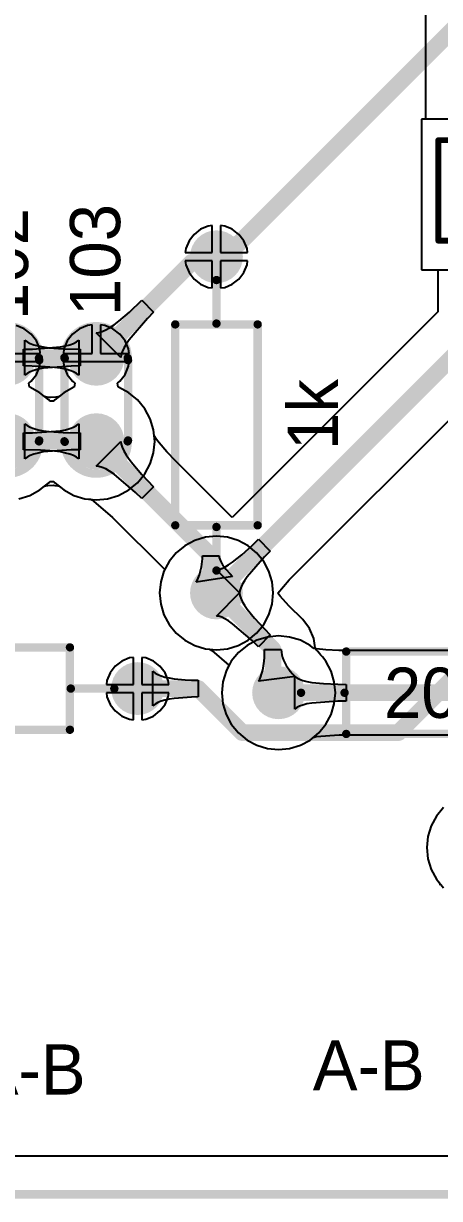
# Model space of a CAD drawing. Header units: millimetres. Extents: x 0 to 190, y 0 to 100.
# Drawn here: x 24.88 to 37.5, y -0.1 to 35.55 of the extents above; entities that cross this region are included whole.
import ezdxf

# ---------------------------------------------------------------- set-up
doc = ezdxf.new("R2010")
doc.units = ezdxf.units.MM
for name, color, linetype in [('BottomLayer', 5, 'Continuous'), ('BottomSolder', 6, 'Continuous'), ('KeepOutLayer', 6, 'Continuous'), ('MultiLayer', 9, 'Continuous'), ('PadHoleLayer', 156, 'Continuous'), ('TopLayer', 1, 'Continuous'), ('TopOverlay', 2, 'Continuous'), ('TopSolder', 216, 'Continuous')]:
    doc.layers.add(name, color=color, linetype=linetype)

# ---------------------------------------------------------------- blocks, each defined once
blk = doc.blocks.new('RN4_1')
at = {"layer": 'TopOverlay', "const_width": 0.1778}
for points in [[(-1.27, -1.397), (-1.27, 1.651)], [(-1.27, 1.651), (11.684, 1.651)], [(-1.27, -1.397), (11.684, -1.397)]]:
    blk.add_lwpolyline(points, dxfattribs=at)
at = {"layer": 'TopOverlay', "const_width": 0.0889}
for points in [[(-1.31445, 1.651, 1), (-1.22555, 1.651, 1)], [(-1.31445, 1.651, 1), (-1.22555, 1.651, 1)], [(-1.31445, -1.397, 1), (-1.22555, -1.397, 1)], [(-1.31445, -1.397, 1), (-1.22555, -1.397, 1)]]:
    blk.add_lwpolyline(points, format="xyb", close=True, dxfattribs=at)
blk = doc.blocks.new('_________1_4__6')
at = {"layer": 'BottomLayer'}
h = blk.add_hatch(color=5, dxfattribs=at)
edge = h.paths.add_edge_path()
edge.add_arc((-5.1, 0), 0.7, 0, 360)
h = blk.add_hatch(color=5, dxfattribs=at)
edge = h.paths.add_edge_path()
edge.add_arc((5.1, 0), 0.7, 0, 360)
at = {"layer": 'BottomSolder'}
h = blk.add_hatch(color=6, dxfattribs=at)
edge = h.paths.add_edge_path()
edge.add_arc((-5.1, 0), 0.802, 0, 360)
h = blk.add_hatch(color=6, dxfattribs=at)
edge = h.paths.add_edge_path()
edge.add_arc((5.1, 0), 0.802, 0, 360)
at = {"layer": 'MultiLayer'}
h = blk.add_hatch(color=9, dxfattribs=at)
edge = h.paths.add_edge_path()
edge.add_arc((-5.1, 0), 0.7, 0, 360)
h = blk.add_hatch(color=9, dxfattribs=at)
edge = h.paths.add_edge_path()
edge.add_arc((5.1, 0), 0.7, 0, 360)
at = {"layer": 'PadHoleLayer'}
h = blk.add_hatch(color=156, dxfattribs=at)
edge = h.paths.add_edge_path()
edge.add_arc((-5.1, 0), 0.3, 0, 360)
h = blk.add_hatch(color=156, dxfattribs=at)
edge = h.paths.add_edge_path()
edge.add_arc((5.1, 0), 0.3, 0, 360)
at = {"layer": 'TopLayer'}
h = blk.add_hatch(color=1, dxfattribs=at)
edge = h.paths.add_edge_path()
edge.add_arc((-5.1, 0), 0.7, 0, 360)
h = blk.add_hatch(color=1, dxfattribs=at)
edge = h.paths.add_edge_path()
edge.add_arc((5.1, 0), 0.7, 0, 360)
at = {"layer": 'TopSolder'}
h = blk.add_hatch(color=216, dxfattribs=at)
edge = h.paths.add_edge_path()
edge.add_arc((-5.1, 0), 0.802, 0, 360)
h = blk.add_hatch(color=216, dxfattribs=at)
edge = h.paths.add_edge_path()
edge.add_arc((5.1, 0), 0.802, 0, 360)
at = {"layer": 'TopOverlay', "const_width": 0.254}
for points in [[(-3.048, 1.25), (-3.048, -1.25)], [(3.048, 1.25), (-3.048, 1.25)], [(3.048, 1.25), (3.048, -1.25)], [(-3.073, 0), (-4.394, 0)], [(4.42, 0), (3.099, 0)], [(3.048, -1.25), (-3.048, -1.25)]]:
    blk.add_lwpolyline(points, dxfattribs=at)
at = {"layer": 'TopOverlay', "const_width": 0.127}
for points in [[(-3.111, 1.25, 1), (-2.985, 1.25, 1)], [(-3.111, 1.25, 1), (-2.985, 1.25, 1)], [(2.985, 1.25, 1), (3.111, 1.25, 1)], [(2.985, 1.25, 1), (3.111, 1.25, 1)], [(-4.458, 0, 1), (-4.331, 0, 1)], [(-3.137, 0, 1), (-3.01, 0, 1)], [(3.035, 0, 1), (3.162, 0, 1)], [(4.356, 0, 1), (4.483, 0, 1)], [(-3.111, -1.25, 1), (-2.985, -1.25, 1)], [(-3.111, -1.25, 1), (-2.985, -1.25, 1)], [(2.985, -1.25, 1), (3.111, -1.25, 1)], [(2.985, -1.25, 1), (3.111, -1.25, 1)]]:
    blk.add_lwpolyline(points, format="xyb", close=True, dxfattribs=at)
blk = doc.blocks.new('_________1_4__7')
at = {"layer": 'BottomLayer'}
h = blk.add_hatch(color=5, dxfattribs=at)
edge = h.paths.add_edge_path()
edge.add_arc((-5.1, 0), 0.7, 0, 360)
h = blk.add_hatch(color=5, dxfattribs=at)
edge = h.paths.add_edge_path()
edge.add_arc((5.1, 0), 0.7, 0, 360)
at = {"layer": 'BottomSolder'}
h = blk.add_hatch(color=6, dxfattribs=at)
edge = h.paths.add_edge_path()
edge.add_arc((-5.1, 0), 0.802, 0, 360)
h = blk.add_hatch(color=6, dxfattribs=at)
edge = h.paths.add_edge_path()
edge.add_arc((5.1, 0), 0.802, 0, 360)
at = {"layer": 'MultiLayer'}
h = blk.add_hatch(color=9, dxfattribs=at)
edge = h.paths.add_edge_path()
edge.add_arc((-5.1, 0), 0.7, 0, 360)
h = blk.add_hatch(color=9, dxfattribs=at)
edge = h.paths.add_edge_path()
edge.add_arc((5.1, 0), 0.7, 0, 360)
at = {"layer": 'PadHoleLayer'}
h = blk.add_hatch(color=156, dxfattribs=at)
edge = h.paths.add_edge_path()
edge.add_arc((-5.1, 0), 0.3, 0, 360)
h = blk.add_hatch(color=156, dxfattribs=at)
edge = h.paths.add_edge_path()
edge.add_arc((5.1, 0), 0.3, 0, 360)
at = {"layer": 'TopLayer'}
h = blk.add_hatch(color=1, dxfattribs=at)
edge = h.paths.add_edge_path()
edge.add_arc((-5.1, 0), 0.7, 0, 360)
h = blk.add_hatch(color=1, dxfattribs=at)
edge = h.paths.add_edge_path()
edge.add_arc((5.1, 0), 0.7, 0, 360)
at = {"layer": 'TopSolder'}
h = blk.add_hatch(color=216, dxfattribs=at)
edge = h.paths.add_edge_path()
edge.add_arc((-5.1, 0), 0.802, 0, 360)
h = blk.add_hatch(color=216, dxfattribs=at)
edge = h.paths.add_edge_path()
edge.add_arc((5.1, 0), 0.802, 0, 360)
at = {"layer": 'TopOverlay', "const_width": 0.254}
for points in [[(-3.048, -1.25), (-3.048, 1.25)], [(3.048, 1.25), (-3.048, 1.25)], [(3.048, -1.25), (3.048, 1.25)], [(-3.073, 0), (-4.394, 0)], [(4.42, 0), (3.099, 0)], [(3.048, -1.25), (-3.048, -1.25)]]:
    blk.add_lwpolyline(points, dxfattribs=at)
at = {"layer": 'TopOverlay', "const_width": 0.127}
for points in [[(-3.111, 1.25, 1), (-2.985, 1.25, 1)], [(-3.111, 1.25, 1), (-2.985, 1.25, 1)], [(2.985, 1.25, 1), (3.111, 1.25, 1)], [(2.985, 1.25, 1), (3.111, 1.25, 1)], [(-4.458, 0, 1), (-4.331, 0, 1)], [(-3.137, 0, 1), (-3.01, 0, 1)], [(3.035, 0, 1), (3.162, 0, 1)], [(4.356, 0, 1), (4.483, 0, 1)], [(-3.111, -1.25, 1), (-2.985, -1.25, 1)], [(-3.111, -1.25, 1), (-2.985, -1.25, 1)], [(2.985, -1.25, 1), (3.111, -1.25, 1)], [(2.985, -1.25, 1), (3.111, -1.25, 1)]]:
    blk.add_lwpolyline(points, format="xyb", close=True, dxfattribs=at)
blk = doc.blocks.new('_________1_4__8')
at = {"layer": 'BottomLayer'}
h = blk.add_hatch(color=5, dxfattribs=at)
edge = h.paths.add_edge_path()
edge.add_arc((-5.1, 0), 0.7, 0, 360)
h = blk.add_hatch(color=5, dxfattribs=at)
edge = h.paths.add_edge_path()
edge.add_arc((5.1, 0), 0.7, 0, 360)
at = {"layer": 'BottomSolder'}
h = blk.add_hatch(color=6, dxfattribs=at)
edge = h.paths.add_edge_path()
edge.add_arc((-5.1, 0), 0.802, 0, 360)
h = blk.add_hatch(color=6, dxfattribs=at)
edge = h.paths.add_edge_path()
edge.add_arc((5.1, 0), 0.802, 0, 360)
at = {"layer": 'MultiLayer'}
h = blk.add_hatch(color=9, dxfattribs=at)
edge = h.paths.add_edge_path()
edge.add_arc((-5.1, 0), 0.7, 0, 360)
h = blk.add_hatch(color=9, dxfattribs=at)
edge = h.paths.add_edge_path()
edge.add_arc((5.1, 0), 0.7, 0, 360)
at = {"layer": 'PadHoleLayer'}
h = blk.add_hatch(color=156, dxfattribs=at)
edge = h.paths.add_edge_path()
edge.add_arc((-5.1, 0), 0.3, 0, 360)
h = blk.add_hatch(color=156, dxfattribs=at)
edge = h.paths.add_edge_path()
edge.add_arc((5.1, 0), 0.3, 0, 360)
at = {"layer": 'TopLayer'}
h = blk.add_hatch(color=1, dxfattribs=at)
edge = h.paths.add_edge_path()
edge.add_arc((-5.1, 0), 0.7, 0, 360)
h = blk.add_hatch(color=1, dxfattribs=at)
edge = h.paths.add_edge_path()
edge.add_arc((5.1, 0), 0.7, 0, 360)
at = {"layer": 'TopSolder'}
h = blk.add_hatch(color=216, dxfattribs=at)
edge = h.paths.add_edge_path()
edge.add_arc((-5.1, 0), 0.802, 0, 360)
h = blk.add_hatch(color=216, dxfattribs=at)
edge = h.paths.add_edge_path()
edge.add_arc((5.1, 0), 0.802, 0, 360)
at = {"layer": 'TopOverlay', "const_width": 0.254}
for points in [[(-3.048, 1.25), (-3.048, -1.25)], [(3.048, 1.25), (-3.048, 1.25)], [(3.048, 1.25), (3.048, -1.25)], [(-3.073, 0), (-4.394, 0)], [(4.42, 0), (3.099, 0)], [(3.048, -1.25), (-3.048, -1.25)]]:
    blk.add_lwpolyline(points, dxfattribs=at)
at = {"layer": 'TopOverlay', "const_width": 0.127}
for points in [[(-3.111, 1.25, 1), (-2.985, 1.25, 1)], [(-3.111, 1.25, 1), (-2.985, 1.25, 1)], [(2.985, 1.25, 1), (3.111, 1.25, 1)], [(2.985, 1.25, 1), (3.111, 1.25, 1)], [(-4.458, 0, 1), (-4.331, 0, 1)], [(-3.137, 0, 1), (-3.01, 0, 1)], [(3.035, 0, 1), (3.162, 0, 1)], [(4.356, 0, 1), (4.483, 0, 1)], [(-3.111, -1.25, 1), (-2.985, -1.25, 1)], [(-3.111, -1.25, 1), (-2.985, -1.25, 1)], [(2.985, -1.25, 1), (3.111, -1.25, 1)], [(2.985, -1.25, 1), (3.111, -1.25, 1)]]:
    blk.add_lwpolyline(points, format="xyb", close=True, dxfattribs=at)
blk = doc.blocks.new('_______17')
at = {"layer": 'BottomLayer'}
h = blk.add_hatch(color=5, dxfattribs=at)
edge = h.paths.add_edge_path()
edge.add_arc((-1.27, 0), 0.75, 0, 360)
h = blk.add_hatch(color=5, dxfattribs=at)
edge = h.paths.add_edge_path()
edge.add_arc((1.27, 0), 0.75, 0, 360)
at = {"layer": 'BottomSolder'}
h = blk.add_hatch(color=6, dxfattribs=at)
edge = h.paths.add_edge_path()
edge.add_arc((-1.27, 0), 0.852, 0, 360)
h = blk.add_hatch(color=6, dxfattribs=at)
edge = h.paths.add_edge_path()
edge.add_arc((1.27, 0), 0.852, 0, 360)
at = {"layer": 'MultiLayer'}
h = blk.add_hatch(color=9, dxfattribs=at)
edge = h.paths.add_edge_path()
edge.add_arc((-1.27, 0), 0.75, 0, 360)
h = blk.add_hatch(color=9, dxfattribs=at)
edge = h.paths.add_edge_path()
edge.add_arc((1.27, 0), 0.75, 0, 360)
at = {"layer": 'PadHoleLayer'}
h = blk.add_hatch(color=156, dxfattribs=at)
edge = h.paths.add_edge_path()
edge.add_arc((-1.27, 0), 0.35, 0, 360)
h = blk.add_hatch(color=156, dxfattribs=at)
edge = h.paths.add_edge_path()
edge.add_arc((1.27, 0), 0.35, 0, 360)
at = {"layer": 'TopLayer'}
h = blk.add_hatch(color=1, dxfattribs=at)
edge = h.paths.add_edge_path()
edge.add_arc((-1.27, 0), 0.75, 0, 360)
h = blk.add_hatch(color=1, dxfattribs=at)
edge = h.paths.add_edge_path()
edge.add_arc((1.27, 0), 0.75, 0, 360)
at = {"layer": 'TopSolder'}
h = blk.add_hatch(color=216, dxfattribs=at)
edge = h.paths.add_edge_path()
edge.add_arc((-1.27, 0), 0.852, 0, 360)
h = blk.add_hatch(color=216, dxfattribs=at)
edge = h.paths.add_edge_path()
edge.add_arc((1.27, 0), 0.852, 0, 360)
at = {"layer": 'TopOverlay', "const_width": 0.254}
for points in [[(-1.27, -0.954, -1.018859), (-1.285, 0.955)], [(1.245, 0.954, -1.018859), (1.259, -0.955)]]:
    blk.add_lwpolyline(points, format="xyb", dxfattribs=at)
at = {"layer": 'TopOverlay', "const_width": 0.127}
for points in [[(-1.348, 0.955, 1), (-1.221, 0.955, 1)], [(-1.333, 0.965, 1), (-1.206, 0.965, 1)], [(1.181, 0.954, 1), (1.308, 0.954, 1)], [(1.206, 0.965, 1), (1.333, 0.965, 1)], [(-1.334, -0.954, 1), (-1.207, -0.954, 1)], [(-1.308, -0.965, 1), (-1.181, -0.965, 1)], [(1.13, -0.965, 1), (1.257, -0.965, 1)], [(1.196, -0.955, 1), (1.323, -0.955, 1)]]:
    blk.add_lwpolyline(points, format="xyb", close=True, dxfattribs=at)
at = {"layer": 'TopOverlay', "const_width": 0.254}
for points in [[(-1.27, 0.965), (1.27, 0.965)], [(-1.245, -0.965), (1.194, -0.965)]]:
    blk.add_lwpolyline(points, dxfattribs=at)
blk = doc.blocks.new('_______18')
at = {"layer": 'BottomLayer'}
h = blk.add_hatch(color=5, dxfattribs=at)
edge = h.paths.add_edge_path()
edge.add_arc((-1.27, 0), 0.75, 0, 360)
h = blk.add_hatch(color=5, dxfattribs=at)
edge = h.paths.add_edge_path()
edge.add_arc((1.27, 0), 0.75, 0, 360)
at = {"layer": 'BottomSolder'}
h = blk.add_hatch(color=6, dxfattribs=at)
edge = h.paths.add_edge_path()
edge.add_arc((-1.27, 0), 0.852, 0, 360)
h = blk.add_hatch(color=6, dxfattribs=at)
edge = h.paths.add_edge_path()
edge.add_arc((1.27, 0), 0.852, 0, 360)
at = {"layer": 'MultiLayer'}
h = blk.add_hatch(color=9, dxfattribs=at)
edge = h.paths.add_edge_path()
edge.add_arc((-1.27, 0), 0.75, 0, 360)
h = blk.add_hatch(color=9, dxfattribs=at)
edge = h.paths.add_edge_path()
edge.add_arc((1.27, 0), 0.75, 0, 360)
at = {"layer": 'PadHoleLayer'}
h = blk.add_hatch(color=156, dxfattribs=at)
edge = h.paths.add_edge_path()
edge.add_arc((-1.27, 0), 0.35, 0, 360)
h = blk.add_hatch(color=156, dxfattribs=at)
edge = h.paths.add_edge_path()
edge.add_arc((1.27, 0), 0.35, 0, 360)
at = {"layer": 'TopLayer'}
h = blk.add_hatch(color=1, dxfattribs=at)
edge = h.paths.add_edge_path()
edge.add_arc((-1.27, 0), 0.75, 0, 360)
h = blk.add_hatch(color=1, dxfattribs=at)
edge = h.paths.add_edge_path()
edge.add_arc((1.27, 0), 0.75, 0, 360)
at = {"layer": 'TopSolder'}
h = blk.add_hatch(color=216, dxfattribs=at)
edge = h.paths.add_edge_path()
edge.add_arc((-1.27, 0), 0.852, 0, 360)
h = blk.add_hatch(color=216, dxfattribs=at)
edge = h.paths.add_edge_path()
edge.add_arc((1.27, 0), 0.852, 0, 360)
at = {"layer": 'TopOverlay', "const_width": 0.254}
for points in [[(-1.27, -0.954, -1.018859), (-1.285, 0.955)], [(1.245, 0.954, -1.018859), (1.259, -0.955)]]:
    blk.add_lwpolyline(points, format="xyb", dxfattribs=at)
at = {"layer": 'TopOverlay', "const_width": 0.127}
for points in [[(-1.348, 0.955, 1), (-1.221, 0.955, 1)], [(-1.333, 0.965, 1), (-1.206, 0.965, 1)], [(1.181, 0.954, 1), (1.308, 0.954, 1)], [(1.206, 0.965, 1), (1.333, 0.965, 1)], [(-1.334, -0.954, 1), (-1.207, -0.954, 1)], [(-1.308, -0.965, 1), (-1.181, -0.965, 1)], [(1.13, -0.965, 1), (1.257, -0.965, 1)], [(1.196, -0.955, 1), (1.323, -0.955, 1)]]:
    blk.add_lwpolyline(points, format="xyb", close=True, dxfattribs=at)
at = {"layer": 'TopOverlay', "const_width": 0.254}
for points in [[(-1.27, 0.965), (1.27, 0.965)], [(-1.245, -0.965), (1.194, -0.965)]]:
    blk.add_lwpolyline(points, dxfattribs=at)

msp = doc.modelspace()

# ---------------------------------------------------------------- linework, layer by layer
at = {"layer": 'BottomLayer'}
for p, q in [((40.513, 32.639), (36.957, 32.639)), ((36.957, 32.639), (36.957, 28.067)), ((30.253, 29.301), (30.054, 29.148)), ((30.485, 29.397), (30.253, 29.301)), ((30.607, 29.414), (30.485, 29.397)), ((30.607, 28.595), (30.607, 29.414)), ((30.983, 29.397), (30.861, 29.414)), ((30.861, 29.414), (30.861, 28.595)), ((31.215, 29.301), (30.983, 29.397)), ((31.414, 29.148), (31.215, 29.301)), ((29.901, 28.949), (29.805, 28.717)), ((30.054, 29.148), (29.901, 28.949)), ((31.567, 28.949), (31.414, 29.148)), ((31.663, 28.717), (31.567, 28.949)), ((29.805, 28.717), (29.788, 28.595)), ((29.788, 28.595), (30.607, 28.595)), ((30.861, 28.595), (31.68, 28.595)), ((31.68, 28.595), (31.663, 28.717)), ((30.607, 28.341), (29.788, 28.341)), ((29.788, 28.341), (29.805, 28.219)), ((29.805, 28.219), (29.901, 27.987)), ((30.607, 27.522), (30.607, 28.341)), ((31.68, 28.341), (30.861, 28.341)), ((30.861, 28.341), (30.861, 27.522)), ((31.567, 27.987), (31.663, 28.219)), ((31.663, 28.219), (31.68, 28.341)), ((29.901, 27.987), (30.054, 27.788)), ((31.414, 27.788), (31.567, 27.987)), ((36.957, 28.067), (37.454, 28.067)), ((37.454, 28.067), (37.454, 26.8)), ((30.054, 27.788), (30.253, 27.635)), ((30.253, 27.635), (30.485, 27.539)), ((30.485, 27.539), (30.607, 27.522)), ((30.861, 27.522), (30.983, 27.539)), ((30.983, 27.539), (31.215, 27.635)), ((31.215, 27.635), (31.414, 27.788)), ((28.094, 26.791), (28.466, 27.147)), ((28.466, 27.147), (28.825, 26.788)), ((27.77, 26.514), (28.094, 26.791)), ((28.825, 26.788), (28.637, 26.596)), ((37.454, 26.8), (31.21, 20.555)), ((24.9, 26.285), (24.656, 26.386)), ((26.824, 26.386), (26.58, 26.285)), ((26.959, 26.404), (26.824, 26.386)), ((26.959, 25.535), (26.959, 26.404)), ((27.348, 26.386), (27.213, 26.404)), ((27.213, 26.404), (27.213, 25.535)), ((27.592, 26.285), (27.348, 26.386)), ((27.494, 26.316), (27.626, 26.405)), ((27.626, 26.405), (27.77, 26.514)), ((28.637, 26.596), (28.083, 25.948)), ((25.11, 26.124), (24.9, 26.285)), ((25.271, 25.914), (25.11, 26.124)), ((26.37, 26.124), (26.209, 25.914)), ((26.58, 26.285), (26.37, 26.124)), ((27.086, 26.158), (27.17, 26.168)), ((27.836, 25.407), (27.086, 26.158)), ((27.17, 26.168), (27.266, 26.197)), ((27.266, 26.197), (27.374, 26.247)), ((27.374, 26.247), (27.494, 26.316)), ((27.802, 26.124), (27.592, 26.285)), ((27.963, 25.914), (27.802, 26.124)), ((24.924, 24.877), (24.924, 25.938)), ((24.924, 25.938), (24.99, 25.886)), ((24.99, 25.886), (25.079, 25.839)), ((25.079, 25.839), (25.191, 25.797)), ((25.149, 25.665), (25.999, 25.731)), ((25.191, 25.797), (25.325, 25.761)), ((25.372, 25.67), (25.271, 25.914)), ((25.325, 25.761), (25.481, 25.731)), ((25.39, 25.535), (25.372, 25.67)), ((25.481, 25.731), (25.66, 25.706)), ((25.66, 25.706), (26.085, 25.673)), ((25.999, 25.731), (26.155, 25.761)), ((26.085, 25.673), (26.599, 25.662)), ((26.108, 25.67), (26.09, 25.535)), ((26.209, 25.914), (26.108, 25.67)), ((26.155, 25.761), (26.289, 25.797)), ((26.289, 25.797), (26.4, 25.839)), ((26.4, 25.839), (26.489, 25.886)), ((26.489, 25.886), (26.556, 25.938)), ((26.556, 25.938), (26.556, 24.877)), ((27.925, 25.696), (27.876, 25.588)), ((27.994, 25.816), (27.925, 25.696)), ((28.064, 25.67), (27.963, 25.914)), ((28.083, 25.948), (27.994, 25.816)), ((28.082, 25.535), (28.064, 25.67)), ((24.521, 25.535), (25.39, 25.535)), ((24.88, 25.662), (25.149, 25.665)), ((24.88, 25.154), (24.88, 25.662)), ((26.09, 25.535), (26.959, 25.535)), ((26.599, 25.662), (26.599, 25.154)), ((27.213, 25.535), (28.082, 25.535)), ((27.846, 25.492), (27.836, 25.407)), ((27.876, 25.588), (27.846, 25.492)), ((25.39, 25.281), (24.394, 25.281)), ((25.395, 25.143), (24.88, 25.154)), ((25.079, 24.977), (24.99, 24.93)), ((25.191, 25.018), (25.079, 24.977)), ((25.325, 25.054), (25.191, 25.018)), ((25.271, 24.901), (25.372, 25.146)), ((25.481, 25.085), (25.325, 25.054)), ((25.372, 25.146), (25.39, 25.281)), ((25.82, 25.11), (25.395, 25.143)), ((26.331, 25.151), (25.481, 25.085)), ((25.999, 25.085), (25.82, 25.11)), ((26.155, 25.054), (25.999, 25.085)), ((27.086, 25.281), (26.09, 25.281)), ((26.09, 25.281), (26.108, 25.146)), ((26.108, 25.146), (26.209, 24.901)), ((26.289, 25.018), (26.155, 25.054)), ((26.4, 24.977), (26.289, 25.018)), ((26.599, 25.154), (26.331, 25.151)), ((26.489, 24.93), (26.4, 24.977)), ((28.082, 25.281), (27.086, 25.281)), ((27.963, 24.901), (28.064, 25.146)), ((28.064, 25.146), (28.082, 25.281)), ((32.941, 18.663), (39.543, 25.266)), ((24.99, 24.93), (24.924, 24.877)), ((25.037, 24.636), (25.11, 24.692)), ((25.06, 24.511), (25.037, 24.636)), ((25.11, 24.692), (25.271, 24.901)), ((26.209, 24.901), (26.37, 24.692)), ((26.37, 24.692), (26.442, 24.636)), ((26.442, 24.636), (26.42, 24.511)), ((26.556, 24.877), (26.489, 24.93)), ((27.73, 24.636), (27.802, 24.692)), ((27.752, 24.511), (27.73, 24.636)), ((27.802, 24.692), (27.963, 24.901)), ((25.073, 24.507), (25.06, 24.511)), ((25.379, 24.343), (25.073, 24.507)), ((25.516, 24.231), (25.379, 24.343)), ((26.1, 24.343), (25.963, 24.231)), ((26.407, 24.507), (26.1, 24.343)), ((26.42, 24.511), (26.407, 24.507)), ((27.765, 24.507), (27.752, 24.511)), ((28.072, 24.343), (27.765, 24.507)), ((28.341, 24.123), (28.072, 24.343)), ((25.556, 24.22), (25.516, 24.231)), ((25.65, 24.202), (25.556, 24.22)), ((25.698, 24.195), (25.65, 24.202)), ((25.86, 24.208), (25.698, 24.195)), ((25.924, 24.22), (25.86, 24.208)), ((25.963, 24.231), (25.924, 24.22)), ((28.561, 23.854), (28.341, 24.123)), ((28.725, 23.547), (28.561, 23.854)), ((28.826, 23.214), (28.725, 23.547)), ((24.924, 22.337), (24.924, 23.398)), ((24.924, 23.398), (24.99, 23.346)), ((24.99, 23.346), (25.079, 23.299)), ((25.079, 23.299), (25.191, 23.257)), ((25.149, 23.125), (25.999, 23.191)), ((25.191, 23.257), (25.325, 23.221)), ((25.325, 23.221), (25.481, 23.191)), ((25.481, 23.191), (25.66, 23.166)), ((25.999, 23.191), (26.155, 23.221)), ((26.155, 23.221), (26.289, 23.257)), ((26.289, 23.257), (26.4, 23.299)), ((26.4, 23.299), (26.489, 23.346)), ((26.489, 23.346), (26.556, 23.398)), ((26.556, 23.398), (26.556, 22.337)), ((28.844, 23.038), (28.826, 23.214)), ((24.88, 23.122), (25.149, 23.125)), ((24.88, 22.614), (24.88, 23.122)), ((25.66, 23.166), (26.085, 23.133)), ((26.085, 23.133), (26.599, 23.122)), ((26.599, 23.122), (26.599, 22.614)), ((27.086, 22.118), (27.836, 22.868)), ((27.836, 22.868), (27.846, 22.784)), ((28.864, 23.002), (28.844, 23.038)), ((28.918, 22.923), (28.864, 23.002)), ((28.991, 22.826), (28.918, 22.923)), ((29.229, 22.547), (28.991, 22.826)), ((25.395, 22.603), (24.88, 22.614)), ((25.191, 22.478), (25.079, 22.437)), ((25.325, 22.514), (25.191, 22.478)), ((25.481, 22.545), (25.325, 22.514)), ((25.82, 22.57), (25.395, 22.603)), ((26.331, 22.611), (25.481, 22.545)), ((25.999, 22.545), (25.82, 22.57)), ((26.155, 22.514), (25.999, 22.545)), ((26.289, 22.478), (26.155, 22.514)), ((26.4, 22.437), (26.289, 22.478)), ((26.599, 22.614), (26.331, 22.611)), ((27.846, 22.784), (27.876, 22.688)), ((27.876, 22.688), (27.925, 22.58)), ((27.925, 22.58), (27.994, 22.459)), ((29.487, 22.278), (29.229, 22.547)), ((24.99, 22.39), (24.924, 22.337)), ((25.079, 22.437), (24.99, 22.39)), ((26.489, 22.39), (26.4, 22.437)), ((26.556, 22.337), (26.489, 22.39)), ((27.17, 22.108), (27.086, 22.118)), ((27.266, 22.078), (27.17, 22.108)), ((27.994, 22.459), (28.083, 22.327)), ((28.083, 22.327), (28.192, 22.183)), ((28.192, 22.183), (28.469, 21.859)), ((31.21, 20.555), (29.487, 22.278)), ((27.374, 22.029), (27.266, 22.078)), ((27.494, 21.959), (27.374, 22.029)), ((27.626, 21.87), (27.494, 21.959)), ((28.274, 21.316), (27.626, 21.87)), ((28.469, 21.859), (28.825, 21.488)), ((25.073, 21.228), (25.379, 21.392)), ((25.379, 21.392), (25.516, 21.505)), ((25.516, 21.505), (25.556, 21.515)), ((25.556, 21.515), (25.619, 21.528)), ((25.619, 21.528), (25.781, 21.54)), ((25.781, 21.54), (25.83, 21.533)), ((25.83, 21.533), (25.924, 21.515)), ((25.924, 21.515), (25.963, 21.505)), ((25.963, 21.505), (26.1, 21.392)), ((26.1, 21.392), (26.407, 21.228)), ((28.825, 21.488), (28.466, 21.129)), ((24.74, 21.127), (25.073, 21.228)), ((26.407, 21.228), (26.74, 21.127)), ((26.74, 21.127), (26.916, 21.11)), ((26.916, 21.11), (26.951, 21.09)), ((26.951, 21.09), (27.005, 21.053)), ((27.005, 21.053), (27.582, 20.56)), ((28.466, 21.129), (28.274, 21.316)), ((27.582, 20.56), (27.593, 20.549)), ((27.593, 20.549), (29.165, 18.977)), ((31.5, 19.424), (31.825, 19.722)), ((31.825, 19.722), (32.006, 19.899)), ((32.006, 19.899), (32.365, 19.54)), ((30.292, 19.137), (30.307, 19.304)), ((30.307, 19.304), (30.309, 19.39)), ((30.309, 19.39), (30.817, 19.39)), ((30.817, 19.39), (30.821, 19.344)), ((30.821, 19.344), (30.834, 19.294)), ((30.834, 19.294), (30.854, 19.241)), ((31.222, 19.201), (31.5, 19.424)), ((32.188, 19.359), (31.667, 18.756)), ((32.365, 19.54), (32.188, 19.359)), ((29.141, 18.928), (29.043, 18.604)), ((29.161, 18.966), (29.141, 18.928)), ((29.163, 18.972), (29.161, 18.966)), ((29.165, 18.977), (29.163, 18.972)), ((30.215, 18.821), (30.24, 18.897)), ((30.24, 18.897), (30.279, 19.056)), ((30.279, 19.056), (30.292, 19.137)), ((30.734, 18.968), (30.808, 18.977)), ((31.434, 18.268), (30.734, 18.968)), ((30.808, 18.977), (30.894, 19.005)), ((30.854, 19.241), (30.882, 19.184)), ((30.882, 19.184), (30.919, 19.123)), ((30.894, 19.005), (30.991, 19.052)), ((30.919, 19.123), (30.964, 19.059)), ((30.964, 19.059), (31.017, 18.991)), ((30.991, 19.052), (31.101, 19.117)), ((31.017, 18.991), (31.147, 18.846)), ((31.101, 19.117), (31.222, 19.201)), ((29.043, 18.604), (29.01, 18.268)), ((31.224, 18.768), (30.117, 18.599)), ((30.117, 18.599), (30.154, 18.671)), ((30.154, 18.671), (30.215, 18.821)), ((31.147, 18.846), (31.224, 18.768)), ((31.583, 18.635), (31.518, 18.525)), ((31.667, 18.756), (31.583, 18.635)), ((32.594, 18.262), (32.941, 18.663)), ((29.01, 18.268), (29.043, 17.932)), ((30.734, 17.568), (31.434, 18.268)), ((31.443, 18.342), (31.434, 18.268)), ((31.434, 18.268), (31.443, 18.194)), ((31.471, 18.428), (31.443, 18.342)), ((31.443, 18.194), (31.471, 18.108)), ((31.518, 18.525), (31.471, 18.428)), ((32.668, 18.169), (32.594, 18.262)), ((29.043, 17.932), (29.141, 17.608)), ((31.471, 18.108), (31.518, 18.011)), ((31.518, 18.011), (31.583, 17.901)), ((31.583, 17.901), (31.667, 17.78)), ((32.932, 17.882), (32.668, 18.169)), ((32.932, 17.881), (32.932, 17.882)), ((33.354, 17.459), (32.932, 17.881)), ((29.141, 17.608), (29.3, 17.31)), ((30.808, 17.559), (30.734, 17.568)), ((30.894, 17.531), (30.808, 17.559)), ((30.991, 17.484), (30.894, 17.531)), ((31.101, 17.419), (30.991, 17.484)), ((31.667, 17.78), (31.89, 17.502)), ((31.89, 17.502), (32.188, 17.177)), ((29.3, 17.31), (29.515, 17.049)), ((31.222, 17.335), (31.101, 17.419)), ((31.825, 16.814), (31.222, 17.335)), ((32.188, 17.177), (32.365, 16.996)), ((33.558, 17.194), (33.354, 17.459)), ((33.686, 16.885), (33.558, 17.194)), ((29.515, 17.049), (29.776, 16.834)), ((29.776, 16.834), (30.074, 16.675)), ((32.006, 16.637), (31.825, 16.814)), ((32.365, 16.996), (32.006, 16.637)), ((33.714, 16.671), (33.686, 16.885)), ((30.074, 16.675), (30.398, 16.577)), ((30.398, 16.577), (30.535, 16.563)), ((30.535, 16.563), (30.547, 16.556)), ((30.547, 16.556), (30.594, 16.524)), ((30.594, 16.524), (31.111, 16.077)), ((32.187, 16.308), (32.194, 16.554)), ((32.194, 16.554), (32.702, 16.554)), ((32.702, 16.554), (32.706, 16.473)), ((32.706, 16.473), (32.719, 16.392)), ((33.726, 16.606), (33.714, 16.671)), ((33.726, 16.602), (33.726, 16.606)), ((33.73, 16.594), (33.726, 16.602)), ((33.746, 16.57), (33.73, 16.594)), ((33.77, 16.537), (33.746, 16.57)), ((33.804, 16.498), (33.77, 16.537)), ((33.864, 16.433), (33.804, 16.498)), ((33.895, 16.391), (33.864, 16.433)), ((27.661, 16.047), (27.508, 15.848)), ((27.86, 16.2), (27.661, 16.047)), ((28.092, 16.296), (27.86, 16.2)), ((28.214, 16.313), (28.092, 16.296)), ((28.214, 15.494), (28.214, 16.313)), ((28.59, 16.296), (28.468, 16.313)), ((28.468, 16.313), (28.468, 15.494)), ((28.822, 16.2), (28.59, 16.296)), ((29.021, 16.047), (28.822, 16.2)), ((29.174, 15.848), (29.021, 16.047)), ((31.102, 16.059), (31.087, 16.019)), ((31.111, 16.077), (31.102, 16.059)), ((32.149, 15.989), (32.178, 16.195)), ((32.178, 16.195), (32.187, 16.308)), ((32.719, 16.392), (32.74, 16.311)), ((32.74, 16.311), (32.769, 16.229)), ((32.769, 16.229), (32.806, 16.147)), ((32.806, 16.147), (32.852, 16.065)), ((32.852, 16.065), (32.906, 15.982)), ((33.931, 16.354), (33.895, 16.391)), ((33.947, 16.327), (33.931, 16.354)), ((34.053, 16.198), (33.947, 16.327)), ((34.212, 15.9), (34.053, 16.198)), ((27.508, 15.848), (27.412, 15.616)), ((28.806, 14.843), (28.806, 15.891)), ((28.806, 15.891), (28.874, 15.839)), ((28.874, 15.839), (28.958, 15.794)), ((28.958, 15.794), (29.057, 15.753)), ((29.057, 15.753), (29.172, 15.718)), ((29.172, 15.718), (29.302, 15.688)), ((29.27, 15.616), (29.174, 15.848)), ((29.302, 15.688), (29.447, 15.664)), ((31.026, 15.9), (30.928, 15.576)), ((31.061, 15.966), (31.026, 15.9)), ((31.066, 15.982), (31.061, 15.966)), ((31.087, 16.019), (31.066, 15.982)), ((33.117, 15.732), (32.012, 15.588)), ((32.046, 15.655), (32.077, 15.729)), ((32.077, 15.729), (32.105, 15.809)), ((32.105, 15.809), (32.129, 15.896)), ((32.129, 15.896), (32.149, 15.989)), ((32.906, 15.982), (32.968, 15.899)), ((32.968, 15.899), (33.038, 15.816)), ((33.038, 15.816), (33.117, 15.732)), ((34.31, 15.576), (34.212, 15.9)), ((27.412, 15.616), (27.395, 15.494)), ((27.395, 15.494), (28.214, 15.494)), ((28.468, 15.494), (29.287, 15.494)), ((29.287, 15.494), (29.27, 15.616)), ((29.447, 15.664), (29.785, 15.632)), ((29.785, 15.632), (29.976, 15.624)), ((29.976, 15.624), (30.183, 15.621)), ((30.183, 15.621), (30.183, 15.113)), ((30.928, 15.576), (30.895, 15.24)), ((32.012, 15.588), (32.046, 15.655)), ((34.343, 15.24), (34.31, 15.576)), ((28.214, 15.24), (27.395, 15.24)), ((27.395, 15.24), (27.412, 15.118)), ((27.412, 15.118), (27.508, 14.886)), ((28.214, 14.421), (28.214, 15.24)), ((29.287, 15.24), (28.468, 15.24)), ((28.468, 15.24), (28.468, 14.421)), ((29.057, 14.981), (28.958, 14.94)), ((29.172, 15.016), (29.057, 14.981)), ((29.302, 15.046), (29.172, 15.016)), ((29.174, 14.886), (29.27, 15.118)), ((29.27, 15.118), (29.287, 15.24)), ((29.447, 15.07), (29.302, 15.046)), ((29.976, 15.11), (29.447, 15.07)), ((30.183, 15.113), (29.976, 15.11)), ((30.895, 15.24), (30.928, 14.904)), ((34.31, 14.904), (34.343, 15.24)), ((27.508, 14.886), (27.661, 14.687)), ((27.661, 14.687), (27.86, 14.534)), ((28.874, 14.895), (28.806, 14.843)), ((28.822, 14.534), (29.021, 14.687)), ((28.958, 14.94), (28.874, 14.895)), ((29.021, 14.687), (29.174, 14.886)), ((30.928, 14.904), (31.026, 14.58)), ((34.212, 14.58), (34.31, 14.904)), ((27.86, 14.534), (28.092, 14.438)), ((28.092, 14.438), (28.214, 14.421)), ((28.468, 14.421), (28.59, 14.438)), ((28.59, 14.438), (28.822, 14.534)), ((31.026, 14.58), (31.185, 14.282)), ((31.185, 14.282), (31.4, 14.021)), ((33.838, 14.021), (34.053, 14.282)), ((34.053, 14.282), (34.212, 14.58)), ((31.4, 14.021), (31.661, 13.806)), ((33.577, 13.806), (33.838, 14.021)), ((31.661, 13.806), (31.959, 13.647)), ((31.959, 13.647), (32.283, 13.549)), ((32.283, 13.549), (32.619, 13.516)), ((32.619, 13.516), (32.955, 13.549)), ((32.955, 13.549), (33.279, 13.647)), ((33.279, 13.647), (33.577, 13.806)), ((37.408, 11.499), (37.249, 11.201)), ((37.623, 11.76), (37.408, 11.499)), ((37.249, 11.201), (37.151, 10.877)), ((37.151, 10.877), (37.118, 10.541)), ((37.118, 10.541), (37.151, 10.205)), ((37.151, 10.205), (37.249, 9.881)), ((37.249, 9.881), (37.408, 9.583)), ((37.408, 9.583), (37.496, 9.476)), ((37.496, 9.476), (37.499, 9.463)), ((37.499, 9.463), (37.51, 9.406)), ((113.411, 1.175), (1.153, 1.175))]:
    msp.add_line(p, q, dxfattribs=at)
at = {"layer": 'BottomLayer', "const_width": 0.508}
for points in [[(31.397, 28.857), (40.005, 37.465)], [(30.975, 28.468), (31.364, 28.857)], [(31.364, 28.857), (31.397, 28.857)], [(27.086, 25.408), (29.976, 28.297)], [(29.976, 28.297), (30.563, 28.297)], [(30.563, 28.297), (30.734, 28.468)], [(30.734, 28.468), (30.975, 28.468)], [(30.734, 18.268), (38.735, 26.269)], [(24.394, 25.408), (27.086, 25.408)], [(24.394, 22.868), (27.086, 22.868)], [(27.086, 22.868), (30.563, 19.39)], [(30.563, 18.439), (30.563, 19.39)], [(36.257, 14.032), (41.021, 18.796)], [(30.563, 18.439), (30.734, 18.268)], [(30.734, 18.268), (32.448, 16.554)], [(32.448, 15.411), (32.448, 16.554)], [(28.341, 15.367), (30.183, 15.367)], [(30.183, 15.367), (31.518, 14.032)], [(32.448, 15.411), (32.619, 15.24)], [(31.518, 14.032), (36.257, 14.032)]]:
    msp.add_lwpolyline(points, dxfattribs=at)
at = {"layer": 'BottomLayer', "const_width": 0.254}
for points in [[(31.237, 28.857, 1), (31.491, 28.857, 1)], [(31.237, 28.857, 1), (31.491, 28.857, 1)], [(31.27, 28.857, 1), (31.524, 28.857, 1)], [(31.27, 28.857, 1), (31.524, 28.857, 1)], [(29.849, 28.297, 1), (30.103, 28.297, 1)], [(29.849, 28.297, 1), (30.103, 28.297, 1)], [(30.436, 28.297, 1), (30.69, 28.297, 1)], [(30.436, 28.297, 1), (30.69, 28.297, 1)], [(30.607, 28.468, 1), (30.861, 28.468, 1)], [(30.607, 28.468, 1), (30.861, 28.468, 1)], [(30.848, 28.468, 1), (31.102, 28.468, 1)], [(30.848, 28.468, 1), (31.102, 28.468, 1)], [(26.959, 25.408, 1), (27.213, 25.408, 1)], [(26.959, 25.408, 1), (27.213, 25.408, 1)], [(26.959, 22.868, 1), (27.213, 22.868, 1)], [(26.959, 22.868, 1), (27.213, 22.868, 1)], [(30.436, 19.39, 1), (30.69, 19.39, 1)], [(30.436, 19.39, 1), (30.69, 19.39, 1)], [(30.436, 18.439, 1), (30.69, 18.439, 1)], [(30.436, 18.439, 1), (30.69, 18.439, 1)], [(30.607, 18.268, 1), (30.861, 18.268, 1)], [(30.607, 18.268, 1), (30.861, 18.268, 1)], [(30.607, 18.268, 1), (30.861, 18.268, 1)], [(32.321, 16.554, 1), (32.575, 16.554, 1)], [(32.321, 16.554, 1), (32.575, 16.554, 1)], [(28.214, 15.367, 1), (28.468, 15.367, 1)], [(30.056, 15.367, 1), (30.31, 15.367, 1)], [(30.056, 15.367, 1), (30.31, 15.367, 1)], [(32.321, 15.411, 1), (32.575, 15.411, 1)], [(32.321, 15.411, 1), (32.575, 15.411, 1)], [(32.492, 15.24, 1), (32.746, 15.24, 1)], [(31.391, 14.032, 1), (31.645, 14.032, 1)], [(31.391, 14.032, 1), (31.645, 14.032, 1)], [(36.13, 14.032, 1), (36.384, 14.032, 1)], [(36.13, 14.032, 1), (36.384, 14.032, 1)]]:
    msp.add_lwpolyline(points, format="xyb", close=True, dxfattribs=at)
at = {"layer": 'KeepOutLayer', "const_width": 0.254}
msp.add_lwpolyline([(0.022, 0.022), (190.119, 0.022)], dxfattribs=at)
at = {"layer": 'TopLayer'}
for p, q in [((37.073, 36.355), (37.073, 32.639)), ((37.073, 32.639), (36.957, 32.639)), ((36.957, 32.639), (36.957, 31.695)), ((36.954, 31.647), (36.951, 31.623)), ((36.951, 31.623), (36.957, 31.579)), ((36.957, 31.695), (36.953, 31.671)), ((36.953, 31.671), (36.954, 31.647)), ((36.957, 31.579), (36.957, 28.067)), ((30.253, 29.301), (30.054, 29.148)), ((30.485, 29.397), (30.253, 29.301)), ((30.607, 29.414), (30.485, 29.397)), ((30.607, 28.595), (30.607, 29.414)), ((30.983, 29.397), (30.861, 29.414)), ((30.861, 29.414), (30.861, 28.595)), ((31.215, 29.301), (30.983, 29.397)), ((31.414, 29.148), (31.215, 29.301)), ((29.901, 28.949), (29.805, 28.717)), ((30.054, 29.148), (29.901, 28.949)), ((31.567, 28.949), (31.414, 29.148)), ((31.663, 28.717), (31.567, 28.949)), ((29.805, 28.717), (29.788, 28.595)), ((29.788, 28.595), (30.607, 28.595)), ((30.861, 28.595), (31.68, 28.595)), ((31.68, 28.595), (31.663, 28.717)), ((30.607, 28.341), (29.788, 28.341)), ((29.788, 28.341), (29.805, 28.219)), ((29.805, 28.219), (29.901, 27.987)), ((30.607, 27.522), (30.607, 28.341)), ((31.68, 28.341), (30.861, 28.341)), ((30.861, 28.341), (30.861, 27.522)), ((31.567, 27.987), (31.663, 28.219)), ((31.663, 28.219), (31.68, 28.341)), ((29.901, 27.987), (30.054, 27.788)), ((31.414, 27.788), (31.567, 27.987)), ((36.957, 28.067), (39.357, 28.067)), ((30.054, 27.788), (30.253, 27.635)), ((30.253, 27.635), (30.485, 27.539)), ((30.485, 27.539), (30.607, 27.522)), ((30.861, 27.522), (30.983, 27.539)), ((30.983, 27.539), (31.215, 27.635)), ((31.215, 27.635), (31.414, 27.788)), ((24.9, 26.285), (24.656, 26.386)), ((26.824, 26.386), (26.58, 26.285)), ((26.959, 26.404), (26.824, 26.386)), ((26.959, 25.535), (26.959, 26.404)), ((27.348, 26.386), (27.213, 26.404)), ((27.213, 26.404), (27.213, 25.535)), ((27.592, 26.285), (27.348, 26.386)), ((25.11, 26.124), (24.9, 26.285)), ((25.271, 25.914), (25.11, 26.124)), ((26.37, 26.124), (26.209, 25.914)), ((26.58, 26.285), (26.37, 26.124)), ((27.802, 26.124), (27.592, 26.285)), ((27.963, 25.914), (27.802, 26.124)), ((25.372, 25.67), (25.271, 25.914)), ((25.39, 25.535), (25.372, 25.67)), ((26.108, 25.67), (26.09, 25.535)), ((26.209, 25.914), (26.108, 25.67)), ((28.064, 25.67), (27.963, 25.914)), ((28.082, 25.535), (28.064, 25.67)), ((24.521, 25.535), (25.39, 25.535)), ((26.09, 25.535), (26.959, 25.535)), ((27.213, 25.535), (28.082, 25.535)), ((25.39, 25.281), (24.394, 25.281)), ((25.271, 24.901), (25.372, 25.146)), ((25.372, 25.146), (25.39, 25.281)), ((27.086, 25.281), (26.09, 25.281)), ((26.09, 25.281), (26.108, 25.146)), ((26.108, 25.146), (26.209, 24.901)), ((28.082, 25.281), (27.086, 25.281)), ((27.963, 24.901), (28.064, 25.146)), ((28.064, 25.146), (28.082, 25.281)), ((25.037, 24.636), (25.11, 24.692)), ((25.06, 24.511), (25.037, 24.636)), ((25.11, 24.692), (25.271, 24.901)), ((26.209, 24.901), (26.37, 24.692)), ((26.37, 24.692), (26.442, 24.636)), ((26.442, 24.636), (26.42, 24.511)), ((27.73, 24.636), (27.802, 24.692)), ((27.752, 24.511), (27.73, 24.636)), ((27.802, 24.692), (27.963, 24.901)), ((25.073, 24.507), (25.06, 24.511)), ((25.379, 24.343), (25.073, 24.507)), ((25.648, 24.123), (25.379, 24.343)), ((26.1, 24.343), (25.831, 24.123)), ((26.407, 24.507), (26.1, 24.343)), ((26.42, 24.511), (26.407, 24.507)), ((27.765, 24.507), (27.752, 24.511)), ((28.072, 24.343), (27.765, 24.507)), ((28.341, 24.123), (28.072, 24.343)), ((25.676, 24.089), (25.648, 24.123)), ((25.803, 24.089), (25.676, 24.089)), ((25.831, 24.123), (25.803, 24.089)), ((28.561, 23.854), (28.341, 24.123)), ((28.725, 23.547), (28.561, 23.854)), ((28.826, 23.214), (28.725, 23.547)), ((28.861, 22.868), (28.826, 23.214)), ((28.826, 22.522), (28.861, 22.868)), ((28.725, 22.189), (28.826, 22.522)), ((28.561, 21.882), (28.725, 22.189)), ((28.341, 21.613), (28.561, 21.882)), ((25.073, 21.228), (25.379, 21.392)), ((25.379, 21.392), (25.648, 21.613)), ((25.648, 21.613), (25.676, 21.647)), ((25.676, 21.647), (25.803, 21.647)), ((25.803, 21.647), (25.831, 21.613)), ((25.831, 21.613), (26.1, 21.392)), ((26.1, 21.392), (26.407, 21.228)), ((27.765, 21.228), (28.072, 21.392)), ((28.072, 21.392), (28.341, 21.613)), ((24.74, 21.127), (25.073, 21.228)), ((26.407, 21.228), (26.74, 21.127)), ((26.74, 21.127), (27.086, 21.093)), ((27.086, 21.093), (27.432, 21.127)), ((27.432, 21.127), (27.765, 21.228)), ((30.734, 19.992), (30.398, 19.959)), ((31.07, 19.959), (30.734, 19.992)), ((29.776, 19.702), (29.515, 19.487)), ((30.074, 19.861), (29.776, 19.702)), ((30.398, 19.959), (30.074, 19.861)), ((31.394, 19.861), (31.07, 19.959)), ((31.692, 19.702), (31.394, 19.861)), ((31.953, 19.487), (31.692, 19.702)), ((29.515, 19.487), (29.3, 19.226)), ((32.168, 19.226), (31.953, 19.487)), ((29.141, 18.928), (29.043, 18.604)), ((29.3, 19.226), (29.141, 18.928)), ((32.327, 18.928), (32.168, 19.226)), ((32.425, 18.604), (32.327, 18.928)), ((29.043, 18.604), (29.01, 18.268)), ((32.458, 18.268), (32.425, 18.604)), ((29.01, 18.268), (29.043, 17.932)), ((32.425, 17.932), (32.458, 18.268)), ((29.043, 17.932), (29.141, 17.608)), ((32.327, 17.608), (32.425, 17.932)), ((29.141, 17.608), (29.3, 17.31)), ((32.168, 17.31), (32.327, 17.608)), ((29.3, 17.31), (29.515, 17.049)), ((31.953, 17.049), (32.168, 17.31)), ((29.515, 17.049), (29.776, 16.834)), ((29.776, 16.834), (30.074, 16.675)), ((31.394, 16.675), (31.692, 16.834)), ((31.959, 16.833), (31.661, 16.674)), ((31.692, 16.834), (31.953, 17.049)), ((32.283, 16.931), (31.959, 16.833)), ((32.619, 16.964), (32.283, 16.931)), ((32.955, 16.931), (32.619, 16.964)), ((33.279, 16.833), (32.955, 16.931)), ((33.577, 16.674), (33.279, 16.833)), ((30.074, 16.675), (30.398, 16.577)), ((30.398, 16.577), (30.734, 16.544)), ((30.734, 16.544), (31.07, 16.577)), ((31.07, 16.577), (31.394, 16.675)), ((31.4, 16.459), (31.185, 16.198)), ((31.661, 16.674), (31.4, 16.459)), ((33.684, 16.586), (33.577, 16.674)), ((33.697, 16.583), (33.684, 16.586)), ((33.772, 16.569), (33.697, 16.583)), ((34.056, 16.538), (33.772, 16.569)), ((34.446, 16.521), (34.056, 16.538)), ((34.447, 16.521), (34.446, 16.521)), ((38.585, 16.521), (34.447, 16.521)), ((27.661, 16.047), (27.508, 15.848)), ((27.86, 16.2), (27.661, 16.047)), ((28.092, 16.296), (27.86, 16.2)), ((28.214, 16.313), (28.092, 16.296)), ((28.214, 15.494), (28.214, 16.313)), ((28.59, 16.296), (28.468, 16.313)), ((28.468, 16.313), (28.468, 15.494)), ((28.822, 16.2), (28.59, 16.296)), ((29.021, 16.047), (28.822, 16.2)), ((29.174, 15.848), (29.021, 16.047)), ((31.185, 16.198), (31.026, 15.9)), ((27.508, 15.848), (27.412, 15.616)), ((29.27, 15.616), (29.174, 15.848)), ((31.026, 15.9), (30.928, 15.576)), ((33.114, 14.745), (33.114, 15.735)), ((33.114, 15.735), (33.173, 15.689)), ((33.173, 15.689), (33.253, 15.648)), ((27.412, 15.616), (27.395, 15.494)), ((27.395, 15.494), (28.214, 15.494)), ((28.468, 15.494), (29.287, 15.494)), ((29.287, 15.494), (29.27, 15.616)), ((30.928, 15.576), (30.895, 15.24)), ((33.253, 15.648), (33.355, 15.612)), ((33.355, 15.612), (33.479, 15.581)), ((33.479, 15.581), (33.624, 15.554)), ((33.624, 15.554), (33.978, 15.516)), ((33.978, 15.516), (34.419, 15.496)), ((34.419, 15.496), (34.671, 15.494)), ((34.671, 15.494), (34.671, 14.986)), ((28.214, 15.24), (27.395, 15.24)), ((27.395, 15.24), (27.412, 15.118)), ((27.412, 15.118), (27.508, 14.886)), ((28.214, 14.421), (28.214, 15.24)), ((29.287, 15.24), (28.468, 15.24)), ((28.468, 15.24), (28.468, 14.421)), ((29.174, 14.886), (29.27, 15.118)), ((29.27, 15.118), (29.287, 15.24)), ((30.895, 15.24), (30.928, 14.904)), ((34.419, 14.984), (33.624, 14.926)), ((34.671, 14.986), (34.419, 14.984)), ((27.508, 14.886), (27.661, 14.687)), ((27.661, 14.687), (27.86, 14.534)), ((28.822, 14.534), (29.021, 14.687)), ((29.021, 14.687), (29.174, 14.886)), ((30.928, 14.904), (31.026, 14.58)), ((33.173, 14.791), (33.114, 14.745)), ((33.253, 14.832), (33.173, 14.791)), ((33.355, 14.868), (33.253, 14.832)), ((33.479, 14.899), (33.355, 14.868)), ((33.624, 14.926), (33.479, 14.899)), ((27.86, 14.534), (28.092, 14.438)), ((28.092, 14.438), (28.214, 14.421)), ((28.468, 14.421), (28.59, 14.438)), ((28.59, 14.438), (28.822, 14.534)), ((31.026, 14.58), (31.185, 14.282)), ((31.185, 14.282), (31.4, 14.021)), ((31.4, 14.021), (31.661, 13.806)), ((33.697, 13.897), (33.754, 13.908)), ((33.754, 13.908), (34.459, 13.959)), ((34.459, 13.959), (39.116, 13.959)), ((31.661, 13.806), (31.959, 13.647)), ((31.959, 13.647), (32.283, 13.549)), ((32.283, 13.549), (32.619, 13.516)), ((32.619, 13.516), (32.955, 13.549)), ((32.955, 13.549), (33.279, 13.647)), ((33.279, 13.647), (33.577, 13.806)), ((33.577, 13.806), (33.684, 13.894)), ((33.684, 13.894), (33.697, 13.897)), ((37.408, 11.499), (37.249, 11.201)), ((37.623, 11.76), (37.408, 11.499)), ((37.249, 11.201), (37.151, 10.877)), ((37.151, 10.877), (37.118, 10.541)), ((37.118, 10.541), (37.151, 10.205)), ((37.151, 10.205), (37.249, 9.881)), ((37.249, 9.881), (37.408, 9.583)), ((37.408, 9.583), (37.623, 9.322)), ((113.538, 1.175), (1.153, 1.175))]:
    msp.add_line(p, q, dxfattribs=at)
at = {"layer": 'TopLayer', "const_width": 0.508}
msp.add_lwpolyline([(32.619, 15.24), (39.116, 15.24)], dxfattribs=at)
at = {"layer": 'TopLayer', "const_width": 0.254}
msp.add_lwpolyline([(32.492, 15.24, 1), (32.746, 15.24, 1)], format="xyb", close=True, dxfattribs=at)

# ---------------------------------------------------------------- block references
for name, p, rotation in [('RN4_1', (38.735, 30.353), 360), ('_________1_4__7', (30.734, 23.368), 270), ('_______18', (24.394, 24.138), 90), ('_______17', (27.086, 24.138), 90), ('_________1_4__8', (23.241, 15.367), 180), ('_________1_4__6', (37.719, 15.24), 180)]:
    msp.add_blockref(name, p, dxfattribs=dict(rotation=rotation))

# ---------------------------------------------------------------- texts
at = {"layer": 'TopOverlay'}
for s, p in [('103', (27.813, 26.671)), ('102', (25.019, 26.544)), ('1k', (34.417, 22.606))]:
    msp.add_text(s, height=1.524, rotation=90, dxfattribs=at).set_placement(p)
for s, p in [('20k', (35.815, 14.478)), ('A-B', (33.656, 3.175)), ('A-B', (23.369, 3.048))]:
    msp.add_text(s, height=1.524, dxfattribs=at).set_placement(p)

doc.saveas('drawing.dxf')
